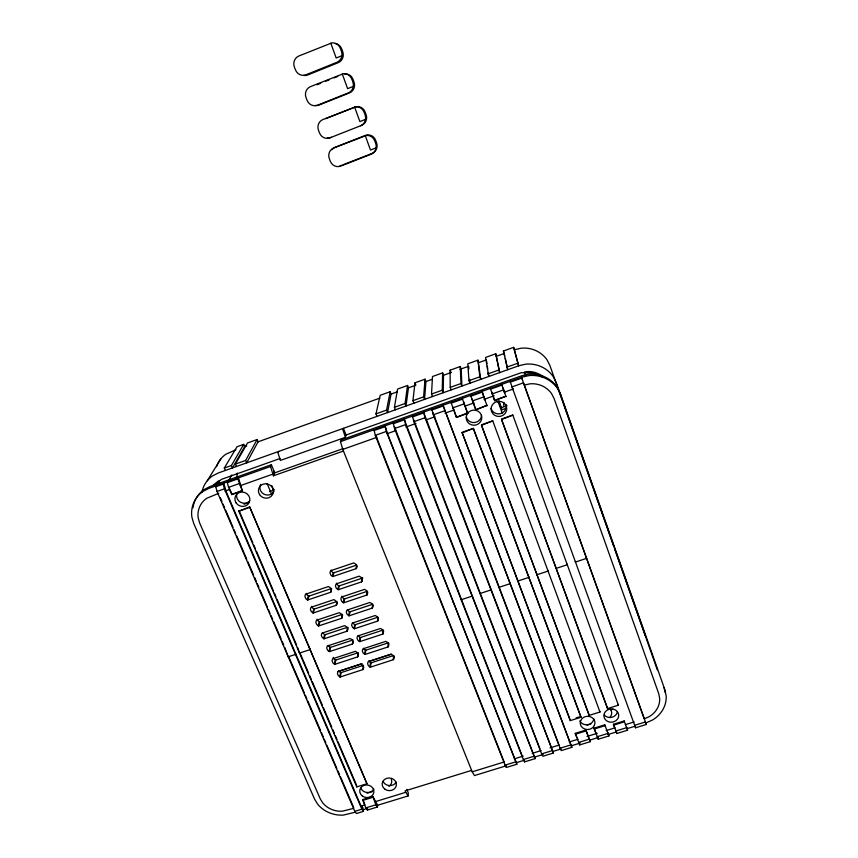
<?xml version="1.0" encoding="UTF-8"?>
<svg xmlns="http://www.w3.org/2000/svg" width="858" height="858" viewBox="0 0 858 858"><rect width="100%" height="100%" fill="white"/><g stroke="black" fill="none" stroke-linecap="round" stroke-linejoin="round"><path stroke-width="1.29" d="M444.197 408.44L571.836 747.35L561.239 750.611L560.081 748.219L433.311 414.789L431.81 409.191M571.836 747.35L442.985 405.223L443.79 407.368M341.892 55.695L341.934 53.464A20.571 19.584 84.5 0 0 339.296 46.375A8.548 8.14 86 0 0 331.832 42.9L298.874 55.985A8.505 8.087 81.8 0 0 293.854 64.811A20.538 19.552 83.2 0 0 296.525 71.836A8.494 8.087 81.7 0 0 306.006 74.764L336.819 62.323A8.537 8.13 86 0 0 341.892 55.695L336.175 58.012L330.802 43.157M442.61 372.876L443.511 375.257L443.2 392.739L442.256 390.218L442.61 372.876L432.507 376.512L431.52 394.047L432.475 396.568M353.303 86.39L353.346 84.191A20.324 19.477 84.4 0 0 350.75 77.177A8.451 8.097 86.1 0 0 343.318 73.734L310.51 86.615A8.398 8.044 81.2 0 0 305.491 95.335A20.292 19.444 82.9 0 0 308.14 102.274A8.387 8.044 81.2 0 0 317.557 105.18L348.241 92.932A8.441 8.087 86.1 0 0 353.303 86.39L347.608 88.664L342.299 73.992M360.499 125.783A8.323 8.044 86.3 0 0 365.551 119.337L365.605 117.171A20.056 19.369 84.2 0 0 363.031 110.242A8.333 8.044 86.3 0 0 355.662 106.832L322.994 119.498A8.29 8.001 80.4 0 0 317.986 128.099A20.024 19.337 82.4 0 0 320.602 134.953A8.28 7.99 80.3 0 0 329.955 137.838L361.572 125.375A8.226 7.947 86.5 0 0 366.613 116.86A19.809 19.133 84.5 0 0 364.082 110.017A8.237 7.947 86.5 0 0 354.772 107.153L325.74 118.683M376.136 147.844L376.201 145.688A19.831 19.273 84 0 0 373.659 138.846A8.237 8.012 86.5 0 0 366.323 135.467L333.805 147.951A8.194 7.958 79.4 0 0 328.796 156.446A19.798 19.241 81.7 0 0 331.381 163.224A8.183 7.958 79.3 0 0 340.69 166.087L371.096 154.215A8.237 8.001 86.5 0 0 376.136 147.844L370.495 150.053L365.315 135.714M377.659 805.254L372.822 796.438L362.709 799.559L365.776 807.904L367.396 810.081L377.488 806.981L377.659 805.254L408.118 795.934L408.29 792.889L406.821 789.36M553.421 753.013L425.032 417.728L423.573 412.119L553.421 753.013L542.867 756.252L541.666 753.882L413.878 421.686L412.462 416.066M425.042 379.193L425.943 381.563L424.56 399.388L423.605 396.879L425.042 379.193L414.982 382.807L412.923 400.686L413.888 403.196M393.725 659.373L393.897 657.829A9.492 8.677 8.2 0 0 392.857 655.276L391.034 654.182L368.189 661.625L367.61 663.513A9.481 8.655 8.7 0 0 368.661 666.044L370.474 667.138L393.296 659.716L394.036 656.188M393.296 659.716L393.715 655.469L371.053 662.859L369.251 661.765A9.406 8.601 8.7 0 1 368.779 660.885M388.502 646.578L388.674 645.023A9.513 8.719 8.6 0 0 387.623 642.46L385.8 641.355L362.902 648.862L362.323 650.75A9.502 8.709 9.1 0 0 363.374 653.303L365.197 654.407L388.073 646.921L388.835 643.457M377.488 806.981L375.89 804.793L372.822 796.438M388.073 646.921L388.524 642.76L365.819 650.203L364.017 649.109A9.427 8.655 9.1 0 1 363.535 648.219M367.396 810.081L367.589 808.354M216.366 485.725L215.766 486.743L217.031 491.452L354.815 811.346L356.456 813.523L363.492 811.357L362.923 807.839M366.945 783.751L249.667 506.906L238.792 511.196L356.789 786.904L366.945 783.751L249.667 506.906M362.548 806.949L362.451 807.689L360.735 805.394L226.147 491.559L223.745 483.108L223.166 484.116L215.766 486.743M382.818 634.062L383.419 632.153A9.535 8.773 9.1 0 0 382.357 629.568L380.534 628.464L357.582 636.025L357.003 637.923A9.524 8.752 9.6 0 0 358.065 640.497L359.899 641.602L382.818 634.062L383.183 631.005M383.247 633.708L383.612 630.651M356.789 786.904L356.907 786.003M377.96 620.774L378.131 619.208A9.567 8.827 9.6 0 0 377.07 616.612L375.236 615.497L352.241 623.112L351.662 625.032A9.556 8.805 10.1 0 0 352.735 627.606L354.569 628.721L377.531 621.128L378.314 618.114M370.474 667.138L371.053 662.859M393.2 422.908L394.541 428.539L523.337 759.523L524.581 761.872L535.092 758.644L405.641 424.603L404.257 418.983L405.491 422.168M377.531 621.128L377.938 618.135M369.905 667.116L370.484 662.837M407.561 385.478L408.462 387.837L406.006 406.006L405.051 403.507L407.561 385.478L397.576 389.06L394.412 407.303L395.388 409.802M363.374 669.24L363.535 667.706A9.449 8.612 10.2 0 0 362.484 665.175L360.671 664.081L337.998 671.471L337.43 673.337A9.438 8.591 10.7 0 0 338.492 675.868L340.304 676.951L362.955 669.583L363.695 667.095M372.651 607.764L372.812 606.188A9.588 8.87 10.1 0 0 371.75 603.582L369.905 602.455L346.868 610.135L346.289 612.065A9.577 8.859 10.7 0 0 347.361 614.66L349.206 615.776L372.222 608.118L373.026 605.169M364.629 654.386L365.251 650.182M362.955 669.583L363.438 666.355M365.197 654.407L365.819 650.203M372.222 608.118L372.79 604.214L349.946 611.829L348.123 610.724A9.502 8.794 10.7 0 1 347.64 609.813M357.668 656.863L358.247 654.986A9.47 8.655 10.7 0 0 357.185 652.434L355.362 651.329L332.647 658.783L332.078 660.66A9.459 8.644 11.2 0 0 333.151 663.202L334.974 664.296L357.668 656.863L358.172 653.699M359.899 641.602L360.564 637.483L383.311 629.986M358.086 656.52L358.43 654.418M359.32 641.58L359.985 637.462L358.741 636.379A9.459 8.698 9.6 0 1 358.258 635.488M366.881 595.044L367.471 593.092A9.61 8.923 10.7 0 0 366.398 590.476L364.553 589.349L341.463 597.093L340.883 599.023A9.61 8.902 11.3 0 0 341.967 601.64L343.811 602.756L366.881 595.044L367.492 591.226L344.605 598.895L342.771 597.779A9.535 8.848 11.3 0 1 341.988 596.171M367.299 594.68L367.717 592.138M352.348 644.079L352.928 642.181A9.502 8.709 11.2 0 0 351.866 639.618L350.032 638.513L327.273 646.02L326.705 647.908A9.492 8.687 11.7 0 0 327.777 650.461L329.601 651.565L352.348 644.079L353.067 639.95L330.491 647.382L328.678 646.288A9.417 8.634 11.7 0 1 328.196 645.398M352.767 643.736L353.131 641.666M353.989 628.7L354.697 624.667L353.453 623.584A9.481 8.752 10.1 0 1 352.96 622.683M354.569 628.721L355.266 624.688L378.067 617.138M361.508 581.896L362.591 577.809L361.508 581.896L338.395 589.671L336.54 588.545A9.631 8.955 12 0 1 335.457 585.917L336.036 583.966L359.17 576.168L361.025 577.305A9.642 8.966 11.3 0 1 362.097 579.933L361.937 581.531M340.304 676.951L341.109 672.608L363.599 665.282M339.736 676.93L340.54 672.586L339.307 671.524A9.363 8.537 10.6 0 1 338.824 670.645M347.007 631.22L347.587 629.311A9.524 8.752 11.7 0 0 346.514 626.737L344.669 625.621L321.857 633.193L321.3 635.092A9.513 8.741 12.3 0 0 322.383 637.655L324.206 638.76L347.007 631.22L347.769 627.177M347.426 630.877L347.994 627.841M349.206 615.776L349.946 611.829M348.627 615.754L349.378 611.808M356.102 568.672L356.692 566.698A9.663 9.02 12 0 0 355.609 564.049L353.753 562.912L330.566 570.774L329.987 572.736A9.652 8.998 12.7 0 0 331.081 575.375L332.936 576.501L356.102 568.672L356.574 566.248M356.531 568.307L356.992 565.883M390.143 391.731L391.055 394.09L387.548 412.591L386.572 410.103L390.143 391.731L380.18 395.313L375.986 413.878L376.962 416.366M334.974 664.296L335.81 660.027L358.344 652.648M334.395 664.274L335.242 660.006L334.009 658.944A9.395 8.591 11.1 0 1 333.236 657.367M342.052 617.942L342.203 616.376A9.545 8.805 12.3 0 0 341.13 613.781L339.285 612.666L316.43 620.291L315.862 622.2A9.545 8.784 12.9 0 0 316.945 624.785L318.79 625.89L341.623 618.296L342.653 614.971M341.623 618.296L342.428 614.339L319.755 621.889L317.932 620.784A9.47 8.73 12.9 0 1 317.149 619.186M343.811 602.756L344.605 598.895M516.838 764.253L386.347 431.435L385.038 425.815L387.762 434.352L516.838 764.253L506.381 767.46L505.094 765.132L375.289 435.36L374.024 429.719M343.232 602.734L344.026 598.873M329.601 651.565L330.491 647.382M329.032 651.544L329.922 647.361M336.647 604.944L336.797 603.367A9.577 8.848 13 0 0 335.714 600.761L333.869 599.635L310.961 607.325L310.392 609.244A9.567 8.837 13.5 0 0 311.486 611.84L313.331 612.955L336.218 605.298L337.205 602.359M336.218 605.298L336.786 602.713M338.395 589.671L339.221 585.896L362.162 578.163M337.805 589.65L338.642 585.875L337.387 584.781A9.556 8.891 12 0 1 336.604 583.15M323.638 638.738L324.571 634.652L323.327 633.569A9.438 8.677 12.3 0 1 322.833 632.678M324.206 638.76L325.139 634.673L346.503 627.595M330.78 592.224L331.36 590.283A9.599 8.902 13.7 0 0 330.266 587.666L328.421 586.54L305.459 594.283L304.901 596.213A9.599 8.88 14.2 0 0 306.006 598.82L307.85 599.946L330.78 592.224L331.671 588.438L308.912 596.106L307.078 594.991A9.524 8.827 14.2 0 1 306.285 593.382M332.936 576.501L333.816 572.822L356.799 565.036M332.357 576.49L333.236 572.801L331.971 571.696A9.588 8.945 12.7 0 1 331.188 570.066M318.211 625.868L319.187 621.868M318.79 625.89L319.755 621.889M310.081 648.927L309.899 649.667L299.517 653.099L297.608 647.415M312.752 612.934L313.781 609.008L312.516 607.925A9.492 8.773 13.5 0 1 311.733 606.316M313.331 612.955L314.35 609.03L337.065 601.426M295.678 653.678L295.474 654.429L288.256 656.81L284.77 647.479M307.271 599.924L308.333 596.085M307.85 599.946L308.912 596.106M345.399 437.312L346.085 435.017L343.414 428.346L342.943 429.869L345.399 437.312L280.405 460.424L278.013 453.024L278.775 451.405M506.284 765.786L474.442 775.568L472.211 771.825L342.803 449.399L340.465 441.645L340.98 440.004L521.836 375.718L528.807 374.195A31.263 30.03 -14.4 0 1 556.992 386.969L560.135 393.061L665.036 690.197L666.194 696.138A29.698 26.587 -6.8 0 1 652.488 720.034L646.428 722.715M274.764 472.833L271.385 464.736L270.549 466.484L273.402 475.815L274.764 472.833L343.028 448.648M274.099 471.246L272.726 474.184L240.122 485.725M242.321 490.83L238.492 477.874L237.859 478.903L227.316 482.646L228.593 487.355L231.681 494.583L242.321 490.83L237.859 478.903M231.681 494.583L242.599 490.283M245.624 460.446L257.132 439.521L258.097 441.816L246.643 462.87L245.624 460.446L235.414 464.092L236.443 466.505M228.625 480.577L231.799 474.957M227.316 482.646L227.885 481.638M235.414 464.092L247.49 442.985L257.132 439.521M231.424 465.519L243.726 444.337L244.691 446.632L232.454 467.942L231.424 465.519L224.303 468.06L225.332 470.474M224.303 468.06L237.001 446.761L243.726 444.337M207.218 480.812L220.828 458.869M212.999 485.296L218.661 480.78L219.605 482.979M644.433 718.79L649.259 716.645A22.619 20.238 -6.8 0 0 659.684 698.444L658.751 693.725L554.053 398.444L551.544 393.586A23.938 22.973 -14.2 0 0 529.997 383.826L524.431 385.038M317.063 84.728L320.71 83.258M325.579 81.306L329.225 79.848M334.084 77.885L337.73 76.426M365.551 119.337L359.877 121.579L354.633 107.089M343.2 164.715L372.04 153.453A8.13 7.904 86.7 0 0 377.08 145.034A19.595 19.037 84.3 0 0 374.571 138.277A8.14 7.915 86.7 0 0 365.315 135.425L335.199 147.265A8.097 7.861 79.7 0 0 331.917 149.721M451.147 389.897L450.203 387.376L450.107 370.184L460.253 366.538L461.143 368.929L461.926 386.057L460.993 383.526L460.253 366.538M477.981 360.167L479.815 376.801L480.748 379.343L477.981 360.167L467.782 363.835L468.983 380.673L469.916 383.204L469.626 379.29M495.785 353.775L499.656 372.597L495.785 353.775L485.542 357.454L488.77 376.48L488.223 372.64M505.341 358.451L507.711 369.723L503.421 351.029L513.663 347.351L518.65 365.819L513.663 347.351M235.896 449.785L225.793 454.257A27.263 25.686 25.3 0 0 216.548 466.709M244.294 446.771L246.696 445.913M257.893 441.891L379.826 398.123M391.109 394.069L397.361 391.827M407.378 388.234L414.897 385.532M424.914 381.939L432.432 379.236M443.704 375.193L451.211 372.49M459.974 369.348L467.492 366.656M478.764 362.602L486.282 359.91M496.299 356.317L503.807 353.614M375.986 413.878L386.572 410.103M394.412 407.303L405.051 403.507M412.923 400.686L423.605 396.879M431.52 394.047L442.256 390.218M450.203 387.376L460.993 383.526M468.983 380.673L479.815 376.801M487.837 373.938L498.723 370.045M506.788 367.17L517.728 363.256M280.255 458.44L221.31 479.418L217.449 482.904A21.589 20.217 24.7 0 0 214.403 485.531M346.085 435.017L521.246 372.694L526.962 372.865A22.533 21.686 -15.2 0 1 542.449 377.145M271.385 464.736L209.91 486.583L204.107 489.564A29.912 27.906 24.5 0 0 192.986 507.872M270.549 466.484L208.805 488.416L202.971 491.409A30.051 28.024 24.5 0 0 191.902 517.192L193.715 523.455L314.554 799.088L317.653 804.16A28.25 25 10.1 0 0 343.329 815.1L355.48 812.151M340.465 441.645L522.19 377.091L529.193 375.557A31.414 30.169 -14.3 0 1 557.518 388.395L560.671 394.508M373.831 430.609L384.856 426.694M393.05 423.788L404.139 419.852M412.366 416.934L423.509 412.977M431.767 410.038L442.975 406.059M463.706 401.876L467.653 413.384L456.402 417.353L451.276 403.11L462.526 399.109L462.494 398.294M475.761 409.792L487.012 405.351L475.761 409.792L470.87 396.149L482.185 392.138L482.089 391.334L483.29 394.573M495.86 399.807L505.952 396.235L494.669 400.697L490.561 389.157L501.93 385.124L501.791 384.341M513.17 389.95L510.36 382.132L521.782 378.067L521.589 377.305L522.372 379.483M217.031 491.452L224.431 488.835L223.166 484.116M228.593 487.355L239.232 483.59M375.289 435.36L386.347 431.435M394.541 428.539L405.641 424.603M413.878 421.686L425.032 417.728M433.311 414.789L444.519 410.821M452.831 407.872L464.103 403.871L462.526 399.109M472.458 400.911L483.783 396.9L482.185 392.138M492.181 393.929L503.571 389.886L501.93 385.124M218.801 493.275L206.649 498.316A22.898 21.343 24.4 0 0 198.187 517.921L199.624 522.908L320.238 798.841L322.705 802.863A21.514 19.026 10.1 0 0 342.278 811.218L353.539 808.375M225.075 491.055L230.083 489.285M342.803 449.399L376.855 437.333M386.947 433.762L395.774 430.63M405.866 427.059L415.958 423.477M426.051 419.905L434.877 416.774M444.97 413.202L453.796 410.07M465.154 406.049L473.981 402.917M484.073 399.345L494.165 395.763M504.247 392.192L513.084 389.06M273.402 475.815L343.447 451.018M456.402 417.353L467.631 412.923M506.499 408.151L501.769 409.813L501.415 407.689L507.057 405.705M269.433 491.602L274.474 489.832M244.015 504.247L247.801 502.917M481.467 424.828L492.739 420.87L599.957 712.022L589.189 715.357L481.51 425.3L589.189 715.357M481.51 425.3L492.739 420.87M462.183 432.314L473.391 428.378L581.038 717.256L570.334 720.591L462.205 432.797L570.334 720.591M238.792 511.196L249.399 507.475M462.205 432.797L473.391 428.378M501.49 419.058L512.816 415.079L618.382 705.201L607.561 708.558L501.565 419.519L607.561 708.558M501.565 419.519L512.816 415.079M338.041 671.557L362.14 663.695M369.755 661.218L391.323 654.193M363.695 809.63L365.294 809.105M576.115 717.899L579.676 716.795M610.885 709.941L613.17 709.223M372.383 791.612L368.629 792.771A6.714 5.942 8.7 0 1 366.924 793.082M587.065 725.192L590.787 724.045M575.268 733.343L585.95 730.04L590.325 741.655L579.686 744.916L575.268 733.343L576.855 737.558M594.068 728.163L604.783 724.849L608.912 735.939L598.219 739.231L594.068 728.163L595.817 732.893M575.439 734.191L586.132 730.898L585.95 730.04M362.591 800.471L372.726 797.35M594.262 729.01L604.997 725.696L604.783 724.849M613.416 724.27L624.184 720.956L627.584 730.201L616.838 733.504L613.416 724.27L614.5 727.219M613.642 725.117L624.42 721.793L624.184 720.956M471.632 770.387L405.04 790.904L408.118 795.934M361.164 806.027L364.972 804.847M375.139 801.726L405.63 792.331M472.211 771.825L504.096 762.001M514.307 758.858L523.241 756.112M532.164 753.356L541.098 750.611M550.032 747.865L558.955 745.109M569.165 741.966L578.099 739.221M587.022 736.464L597.232 733.322M606.166 730.576L615.089 727.82M625.3 724.678L634.234 721.932M365.776 807.904L375.89 804.793M578.549 742.47L589.221 739.188L590.325 741.655M597.136 736.754L607.85 733.451M615.797 731.016L626.576 727.702M354.815 811.346L361.851 809.18L363.492 811.357M505.094 765.132L515.572 761.915M523.337 759.523L533.869 756.284M541.666 753.882L552.241 750.632M560.081 748.219L570.699 744.959M634.577 725.31L645.398 721.986L646.342 724.463L635.553 727.777L512.001 386.904L523.444 382.84L645.398 721.986M516.484 762.644L524.12 760.295M534.319 757.164L543.232 754.429M553.421 751.297L561.068 748.948M571.256 745.817L580.18 743.071M590.368 739.939L598.015 737.59M608.204 734.459L615.851 732.11M627.316 728.581L634.963 726.233M515.079 349.571L521.407 348.176A28.4 27.445 -16.9 0 1 547.007 359.802L549.86 365.369L613.642 546.01M333.236 572.801L333.816 572.822M338.642 585.875L339.221 585.896M313.781 609.008L314.35 609.03M354.697 624.667L355.266 624.688M324.571 634.652L325.139 634.673M359.985 637.462L360.564 637.483M335.242 660.006L335.81 660.027M340.54 672.586L341.109 672.608M542.889 376.533C537.698 372.608 530.845 370.517 524.41 371.997L525.664 375.504M224.431 488.835L361.851 809.18M220.345 497.854L221.922 501.533M222.983 503.989L224.571 507.668M225.622 510.124L233.011 527.295M234.073 529.74L235.66 533.419M236.711 535.875L246.75 559.18M247.801 561.625L253.614 575.117M254.665 577.573L256.252 581.252M257.303 583.708L258.891 587.387M259.953 589.832L267.342 607.003M268.393 609.459L269.98 613.138M271.042 615.594L272.619 619.272M273.681 621.718L281.07 638.888M282.132 641.344L283.708 645.023M288.996 657.282L304.247 692.717M305.298 695.162L306.874 698.82M307.925 701.265L320.56 730.587M321.611 733.032L323.187 736.7M324.238 739.146L325.815 742.803M326.866 745.248L336.862 768.468M337.913 770.913L339.5 774.57M340.551 777.016L353.7 807.56M230.716 491.076L231.982 494.036M239.082 510.617L252.788 542.664M253.839 545.13L255.427 548.82M256.478 551.286L273.348 590.722M274.41 593.189L275.986 596.889M277.048 599.356L296.557 644.948M300.246 653.571L308.633 673.187M309.684 675.643L311.261 679.322M312.312 681.778L322.276 705.072M323.327 707.528L331.724 727.144M332.775 729.6L334.341 733.279M335.392 735.735L336.969 739.414M338.02 741.859L356.381 784.78M362.709 799.559L364.65 804.118M271.729 494.498L267.964 485.531A7.175 6.757 22.9 0 0 267.042 483.944M271.793 485.682L273.648 490.122M503.861 761.303L375.954 435.767M522.093 755.683L394.369 426.469M539.918 748.798L413.642 419.637M414.982 382.807L415.883 385.178M558.794 744.379L433.011 412.762M456.392 416.891L452.885 407.11M464.103 403.871L467.653 413.384M473.434 428.861L581.038 717.256M586.132 730.898L589.221 739.188M450.107 370.184L450.997 372.576M475.718 409.341L472.039 398.916M607.818 732.442L608.912 735.939M483.783 396.9L487.065 405.802M498.873 400.761L501.415 407.689M498.788 401.683L501.769 409.813M502.37 413.417L498.927 404.021A7.4 7.143 -9 0 0 496.761 400.986M610.488 708.729L611.357 711.1A6.982 6.253 -4.8 0 1 609.909 717.245M626.447 726.715L627.584 730.201M503.571 389.886L506.038 396.675M644.047 718.114L521.782 378.067M503.421 351.029L504.815 355.941M614.532 548.541L645.313 635.703M503.035 387.923L504.751 392.932M491.688 391.945L494.669 400.697M483.322 394.916L485.006 399.914M405.437 422.544L535.092 758.644M645.849 722.886L646.342 724.463M586.368 557.721L586.561 558.376L575.439 562.044L575.268 561.389M635.081 726.2L635.553 727.777M618.146 704.375L618.382 705.201M616.43 731.938L616.838 733.504M599.753 711.185L599.957 712.022M567.095 564.167L567.235 564.746L556.166 568.404L556.048 567.814M597.854 737.644L598.219 739.231M510.199 381.349L510.36 382.132M547.865 570.431L548.005 571.096L536.99 574.731L536.861 574.066M579.365 743.328L579.686 744.916M657.292 669.851L556.166 382.357L553.131 376.469A30.159 29.033 -15.3 0 0 525.943 364.135L519.229 365.615L218.082 473.058L212.462 475.954A28.893 27.059 24.8 0 0 201.866 492.535M664.06 687.505L664.982 692.234M528.753 576.748L528.86 577.413L517.9 581.027L517.803 580.362M486.593 361.132L486.958 363.695M487.323 366.248L487.687 368.811M490.454 388.363L490.561 389.157M509.749 583.097L509.834 583.772L498.927 587.376L498.852 586.69M524.399 760.22L524.581 761.872M506.241 765.808L506.381 767.46M490.787 589.274L490.851 589.961L479.987 593.543L479.944 592.857M468.661 366.227L468.854 368.843M470.806 395.345L470.87 396.149M471.943 595.495L471.975 596.181L461.164 599.753L461.143 599.056M451.265 402.284L451.276 403.11M453.185 601.683L453.196 602.38M237.258 473.048A10.157 9.556 26.6 0 1 236.218 477.895M391.291 779.364A6.725 5.974 7.8 0 1 388.931 786.271M341.999 165.186A8.087 7.861 79.6 0 1 340.004 165.669M331.402 137.269A8.183 7.894 80.6 0 1 327.338 137.698M315.079 105.459A8.29 7.947 81.4 0 0 319.165 105.019L349.474 92.921A8.333 7.99 86.3 0 0 354.526 84.277A20.077 19.241 84.6 0 0 351.952 77.359A8.344 7.99 86.3 0 0 344.616 73.96M303.657 75.429A8.387 7.979 81.9 0 0 307.765 74.978L338.202 62.688A8.43 8.033 86.1 0 0 343.254 53.936A20.313 19.348 84.7 0 0 340.658 46.943A8.441 8.033 86.1 0 0 335.381 43.565M593.822 718.95A7.314 6.553 -3.8 0 1 587.558 724.699A7.314 6.553 -3.8 0 1 579.815 720.859M617.385 711.647A7.357 6.585 -5.1 0 1 612.011 717.245A7.357 6.585 -5.1 0 1 604.289 715.036M373.863 788.963A7.057 6.253 8.7 0 1 367.245 792.47A7.057 6.253 8.7 0 1 360.864 788.255M396.16 782.067A7.079 6.296 7.5 0 1 389.5 785.585A7.079 6.296 7.5 0 1 383.108 781.348M249.517 501.147A7.529 7.068 23.8 0 1 236.69 494.337M273.959 491.452A7.54 7.111 22.4 0 1 263.889 494.133A7.54 7.111 22.4 0 1 260.66 484.362M481.542 415.025A7.754 7.486 -5.4 0 1 466.312 417.117M506.059 404.343A7.797 7.518 -9.9 0 1 500.536 413.61A7.797 7.518 -9.9 0 1 491.012 408.408M504.139 406.413A5.62 5.416 -11.7 0 1 503.893 402.284M594.412 725.321L593.457 726.833A7.379 6.596 -3.7 0 1 586.668 729.472L584.813 729.064A7.379 6.596 -3.7 0 1 581.713 719.015L583.065 717.771A7.379 6.596 -3.7 0 1 588.513 716.355L590.379 716.773A7.379 6.596 -3.7 0 1 594.412 725.321M468.436 412.408L467.202 413.985A7.819 7.54 -5.3 0 0 471.997 424.978L474.024 425.214A7.819 7.54 -5.3 0 0 479.525 422.951L480.77 421.385A7.819 7.54 -5.3 0 0 477.874 411.1L475.986 410.371A7.819 7.54 -5.3 0 0 468.436 412.408M608.472 709.502L606.799 710.392A7.411 6.628 -5.1 0 0 604.482 718.232A7.411 6.628 -5.1 0 0 612.29 722.125L614.156 721.642A7.411 6.628 -5.1 0 0 618.157 712.901A7.411 6.628 -5.1 0 0 608.472 709.502M496.9 401.587L495.012 402.37A7.851 7.572 -9.8 0 0 498.916 416.462L500.943 416.184A7.851 7.572 -9.8 0 0 506.51 406.842A7.851 7.572 -9.8 0 0 496.9 401.587M362.366 796.02A7.111 6.296 8.7 0 0 373.841 792.481A7.111 6.296 8.7 0 0 364.307 785.285A7.111 6.296 8.7 0 0 362.366 796.02M384.77 789.092A7.132 6.328 7.5 0 0 396.31 785.542A7.132 6.328 7.5 0 0 386.776 778.313A7.132 6.328 7.5 0 0 384.77 789.092M236.1 502.885A7.583 7.111 23.8 0 0 249.088 502.831A7.583 7.111 23.8 0 0 241.999 492.074A7.583 7.111 23.8 0 0 236.1 502.885M259.566 494.626A7.604 7.164 22.3 0 0 272.608 494.562A7.604 7.164 22.3 0 0 265.551 483.751A7.604 7.164 22.3 0 0 259.566 494.626"/></g></svg>
